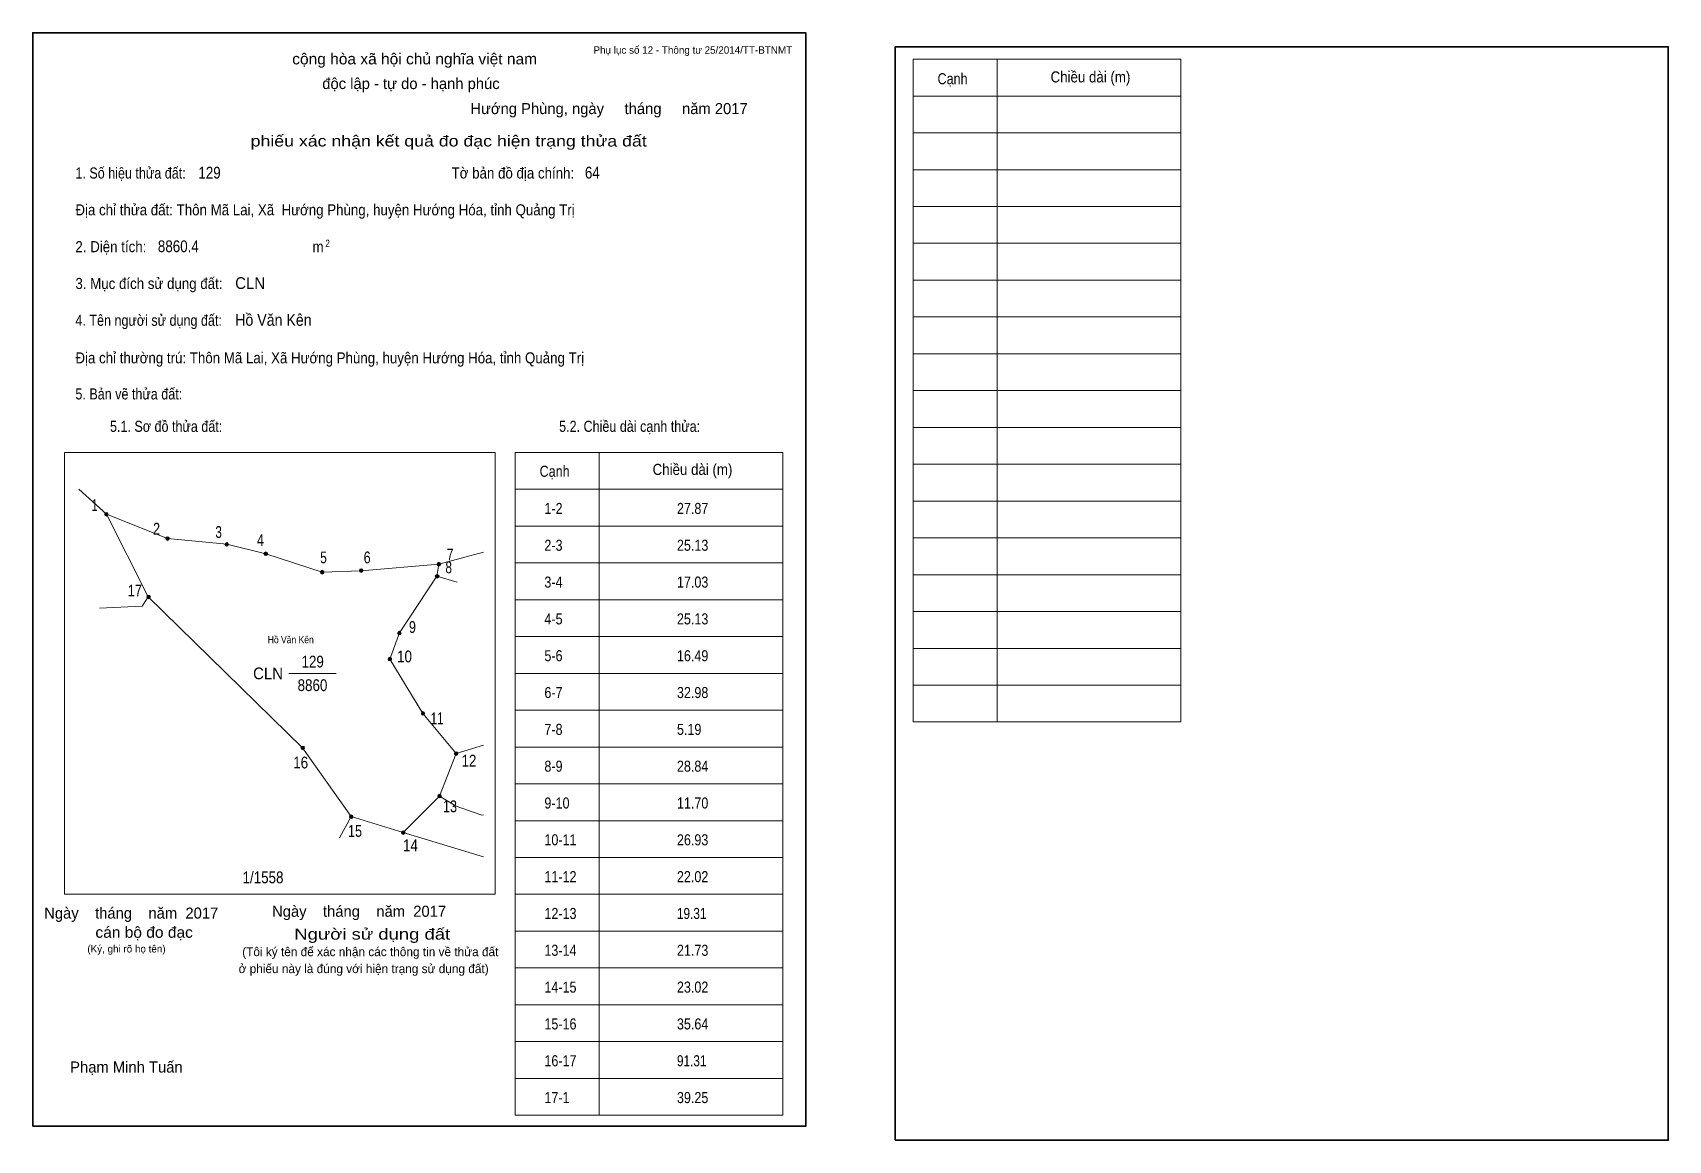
# Model space of a CAD drawing. Header units: centimetres. Extents: x 0 to 44.4, y -0.4 to 29.7.
import ezdxf
from ezdxf.enums import TextEntityAlignment as Align

# ---------------------------------------------------------------- set-up
doc = ezdxf.new("R2010")
doc.units = ezdxf.units.CM
doc.header["$LTSCALE"] = 0.12
for name, color, linetype in [('2', 7, 'Continuous'), ('30', 7, 'Continuous'), ('34', 7, 'Continuous')]:
    doc.layers.add(name, color=color, linetype=linetype)
for name, color, linetype, lineweight in [('32', 7, 'Continuous', 13), ('33', 7, 'Continuous', 13), ('6', 7, 'Continuous', 13), ('63', 7, 'Continuous', 13)]:
    doc.layers.add(name, color=color, linetype=linetype, lineweight=lineweight)

msp = doc.modelspace()

# ---------------------------------------------------------------- hatches: boundary and pattern name
at = {"layer": '32'}
for points in [[(2.0503, 16.6215, 1), (1.9503, 16.6215, 1)], [(3.7136, 15.9622, 1), (3.6136, 15.9622, 1)], [(5.3191, 15.8043, 1), (5.2191, 15.8043, 1)], [(6.3821, 15.5501, 1), (6.2821, 15.5501, 1)], [(8.9736, 15.0931, 1), (8.8736, 15.0931, 1)], [(11.0836, 15.2664, 1), (10.9836, 15.2664, 1)], [(7.9157, 15.0494, 1), (7.8157, 15.0494, 1)], [(11.0368, 14.9364, 1), (10.9368, 14.9364, 1)], [(3.1962, 14.3773, 1), (3.0962, 14.3773, 1)], [(10.0097, 13.3958, 1), (9.9097, 13.3958, 1)], [(9.7529, 12.6897, 1), (9.6529, 12.6897, 1)], [(10.6516, 11.2132, 1), (10.5516, 11.2132, 1)], [(7.3842, 10.276, 1), (7.2842, 10.276, 1)], [(11.5503, 10.1219, 1), (11.4503, 10.1219, 1)], [(11.101, 8.9664, 1), (11.001, 8.9664, 1)], [(8.7014, 8.4054, 1), (8.6014, 8.4054, 1)], [(10.1162, 7.9785, 1), (10.0162, 7.9785, 1)]]:
    msp.add_hatch(color=256, dxfattribs=at).paths.add_polyline_path(points)

# ---------------------------------------------------------------- linework, layer by layer
for centre in [(2.0003, 16.6215), (3.6636, 15.9622), (5.2691, 15.8043), (6.3321, 15.5501), (8.9236, 15.0931), (11.0336, 15.2664), (7.8657, 15.0494), (10.9868, 14.9364), (3.1462, 14.3773), (9.9597, 13.3958), (9.7029, 12.6897), (10.6016, 11.2132), (7.3342, 10.276), (11.5003, 10.1219), (11.051, 8.9664), (8.6514, 8.4054), (10.0662, 7.9785)]:
    msp.add_circle(centre, 0.05, dxfattribs=at)
at = {"layer": '33'}
msp.add_line((6.96, 12.3), (8.24, 12.3), dxfattribs=at)
at = {"layer": '6'}
for p, q in [((1.25, 17.3), (2, 16.62)), ((3.14, 14.38), (2, 16.62)), ((12.25, 15.59), (11.03, 15.27)), ((11.5, 10.12), (12.25, 10.35)), ((11.05, 8.97), (11.5, 10.12)), ((11.05, 8.97), (10.06, 7.98)), ((8.33, 7.83), (8.65, 8.41))]:
    msp.add_line(p, q, dxfattribs=at)
for points in [[(2, 16.62), (3.66, 15.96), (5.27, 15.81), (6.33, 15.55), (7.86, 15.05), (8.92, 15.09), (11.03, 15.27)], [(11.03, 15.27), (10.98, 14.94), (11.53, 14.78)], [(10.98, 14.94), (9.96, 13.4), (9.7, 12.69), (10.6, 11.21), (11.5, 10.12)], [(1.81, 14.07), (2.97, 14.13), (3.14, 14.38)], [(3.14, 14.38), (7.33, 10.28), (8.65, 8.41)], [(12.25, 8.46), (12.2, 8.45), (11.5, 8.69), (11.05, 8.97)], [(8.65, 8.41), (10.06, 7.98), (12.25, 7.32)]]:
    msp.add_lwpolyline(points, dxfattribs=at)
at = {"layer": '63'}
for p, q in [((23.92, 28.98), (31.19, 28.98)), ((23.92, 10.98), (23.92, 28.98)), ((26.2, 10.98), (26.2, 28.98)), ((31.19, 10.98), (31.19, 28.98)), ((23.92, 27.98), (31.19, 27.98)), ((23.92, 26.98), (31.19, 26.98)), ((23.92, 25.98), (31.19, 25.98)), ((23.92, 24.98), (31.19, 24.98)), ((23.92, 23.98), (31.19, 23.98)), ((23.92, 22.98), (31.19, 22.98)), ((23.92, 21.98), (31.19, 21.98)), ((23.92, 20.98), (31.19, 20.98)), ((23.92, 19.98), (31.19, 19.98)), ((23.92, 18.98), (31.19, 18.98)), ((0.86, 18.3), (12.56, 18.3)), ((0.86, 6.3), (0.86, 18.3)), ((12.56, 6.3), (12.56, 18.3)), ((13.11, 18.3), (20.38, 18.3)), ((13.11, 0.3), (13.11, 18.3)), ((15.39, 0.3), (15.39, 18.3)), ((20.38, 0.3), (20.38, 18.3)), ((23.92, 17.98), (31.19, 17.98)), ((13.11, 17.3), (20.38, 17.3)), ((23.92, 16.98), (31.19, 16.98)), ((13.11, 16.3), (20.38, 16.3)), ((23.92, 15.98), (31.19, 15.98)), ((13.11, 15.3), (20.38, 15.3)), ((23.92, 14.98), (31.19, 14.98)), ((13.11, 14.3), (20.38, 14.3)), ((23.92, 13.98), (31.19, 13.98)), ((13.11, 13.3), (20.38, 13.3)), ((23.92, 12.98), (31.19, 12.98)), ((13.11, 12.3), (20.38, 12.3)), ((23.92, 11.98), (31.19, 11.98)), ((13.11, 11.3), (20.38, 11.3)), ((23.92, 10.98), (31.19, 10.98)), ((13.11, 10.3), (20.38, 10.3)), ((13.11, 9.3), (20.38, 9.3)), ((13.11, 8.3), (20.38, 8.3)), ((13.11, 7.3), (20.38, 7.3)), ((0.86, 6.3), (12.56, 6.3)), ((13.11, 6.3), (20.38, 6.3)), ((13.11, 5.3), (20.38, 5.3)), ((13.11, 4.3), (20.38, 4.3)), ((13.11, 3.3), (20.38, 3.3)), ((13.11, 2.3), (20.38, 2.3)), ((13.11, 1.3), (20.38, 1.3)), ((13.11, 0.3), (20.38, 0.3))]:
    msp.add_line(p, q, dxfattribs=at)
at = {"layer": '63', "lineweight": 35}
for points in [[(0, 0), (0, 29.7), (21, 29.7), (21, 0)], [(23.43, -0.38), (23.43, 29.32), (44.43, 29.32), (44.43, -0.38)]]:
    msp.add_lwpolyline(points, close=True, dxfattribs=at)

# ---------------------------------------------------------------- texts
at = {"layer": '2', "width": 0.9}
msp.add_text('Hồ Văn Kên', height=0.1925, dxfattribs=at).set_placement((7.01, 13.12), align=Align.CENTER)
at = {"layer": '30'}
for s, height, width, p in [('1-2', 0.3, 0.85, (13.9, 16.63)), ('27.87', 0.3, 0.85, (17.5, 16.63)), ('2-3', 0.3, 0.85, (13.9, 15.63)), ('25.13', 0.3, 0.85, (17.5, 15.63)), ('3-4', 0.3, 0.85, (13.9, 14.63)), ('17.03', 0.3, 0.85, (17.5, 14.63)), ('4-5', 0.3, 0.85, (13.9, 13.63)), ('25.13', 0.3, 0.85, (17.5, 13.63)), ('5-6', 0.3, 0.85, (13.9, 12.63)), ('16.49', 0.3, 0.85, (17.5, 12.63)), ('6-7', 0.3, 0.85, (13.9, 11.63)), ('32.98', 0.3, 0.85, (17.5, 11.63)), ('7-8', 0.3, 0.85, (13.9, 10.63)), ('5.19', 0.3, 0.85, (17.5, 10.63)), ('8-9', 0.3, 0.85, (13.9, 9.63)), ('28.84', 0.3, 0.85, (17.5, 9.63)), ('9-10', 0.3, 0.85, (13.9, 8.63)), ('11.70', 0.3, 0.85, (17.5, 8.63)), ('10-11', 0.3, 0.85, (13.9, 7.63)), ('26.93', 0.3, 0.85, (17.5, 7.63)), ('1/1558', 0.32, 0.85, (5.7, 6.6)), ('11-12', 0.3, 0.85, (13.9, 6.63)), ('22.02', 0.3, 0.85, (17.5, 6.63)), ('12-13', 0.3, 0.85, (13.9, 5.63)), ('19.31', 0.3, 0.8, (17.5, 5.63)), ('13-14', 0.3, 0.85, (13.9, 4.63)), ('21.73', 0.3, 0.85, (17.5, 4.63)), ('14-15', 0.3, 0.85, (13.9, 3.63)), ('23.02', 0.3, 0.85, (17.5, 3.63)), ('15-16', 0.3, 0.85, (13.9, 2.63)), ('35.64', 0.3, 0.85, (17.5, 2.63)), ('16-17', 0.3, 0.85, (13.9, 1.63)), ('91.31', 0.3, 0.8, (17.5, 1.63)), ('17-1', 0.3, 0.85, (13.9, 0.63)), ('39.25', 0.3, 0.85, (17.5, 0.63))]:
    msp.add_text(s, height=height, dxfattribs=dict(at, width=width)).set_placement(p)
at = {"layer": '32'}
for s, width, p in [('1', 0.65, (1.68, 16.71)), ('2', 0.8, (3.365, 16.07)), ('3', 0.75, (5.05, 15.98)), ('4', 0.8, (6.185, 15.76)), ('5', 0.75, (7.9, 15.29)), ('6', 0.8, (9.085, 15.29)), ('7', 0.75, (11.34, 15.37)), ('8', 0.75, (11.3, 15.02)), ('17', 0.8, (2.775, 14.39)), ('9', 0.8, (10.315, 13.4)), ('10', 0.85, (10.1, 12.6)), ('11', 0.75, (10.985, 10.92)), ('16', 0.85, (7.28, 9.72)), ('12', 0.85, (11.85, 9.77)), ('13', 0.8, (11.335, 8.53)), ('15', 0.8, (8.755, 7.86)), ('14', 0.85, (10.26, 7.47))]:
    msp.add_text(s, height=0.32, dxfattribs=dict(at, width=width)).set_placement(p, align=Align.CENTER)
at = {"layer": '33', "width": 0.95}
msp.add_text('CLN', height=0.32, dxfattribs=at).set_placement((6.8, 12.14), align=Align.RIGHT)
at = {"layer": '33', "width": 0.85}
for s, p in [('129', (7.605, 12.46)), ('8860', (7.6, 11.82))]:
    msp.add_text(s, height=0.32, dxfattribs=at).set_placement(p, align=Align.CENTER)
at = {"layer": '34'}
for s, width, p in [('129', 0.85, (4.5, 25.74)), ('64', 0.85, (15, 25.74)), ('8860.4', 0.85, (3.4, 23.74)), ('CLN', 0.95, (5.5, 22.74)), ('Hồ Văn Kên', 0.9, (5.5, 21.74))]:
    msp.add_text(s, height=0.32, dxfattribs=dict(at, width=width)).set_placement(p)
at = {"layer": '63'}
for s, height, p in [('Phụ lục số 12 - Thông tư 25/2014/TT-BTNMT', 0.2, (20.63, 29.13)), ('Ngày    tháng    năm  2017', 0.3, (5.04, 5.64)), ('Ngày    tháng    năm  2017', 0.3, (11.23, 5.69)), ('(Ký, ghi rõ họ tên)', 0.2, (3.61, 4.72))]:
    msp.add_text(s, height=height, dxfattribs=at).set_placement(p, align=Align.RIGHT)
at = {"layer": '63', "width": 1.05}
msp.add_text('cộng hòa xã hội chủ nghĩa việt nam', height=0.3, dxfattribs=at).set_placement((10.375, 28.84), align=Align.CENTER)
at = {"layer": '63'}
for s, height, p in [('độc lập - tự do - hạnh phúc', 0.3, (10.275, 28.17)), ('Hướng Phùng, ngày     tháng     năm 2017', 0.3, (15.655, 27.49)), ('(Tôi ký tên để xác nhận các thông tin về thửa đất ', 0.24, (9.215, 4.62)), ('ở phiếu này là đúng với hiện trạng sử dụng đất)', 0.24, (8.99, 4.16)), ('Phạm Minh Tuấn', 0.3, (2.545, 1.46))]:
    msp.add_text(s, height=height, dxfattribs=at).set_placement(p, align=Align.CENTER)
for s, height, width, p in [('Cạnh', 0.3, 0.85, (24.58, 28.3)), ('Chiều dài (m)', 0.3, 0.9, (27.65, 28.35)), ('1. Số hiệu thửa đất:', 0.3, 0.85, (1.16, 25.74)), ('Tờ bản đồ địa chính:', 0.3, 0.9, (11.38, 25.74)), ('Địa chỉ thửa đất: Thôn Mã Lai, Xã  Hướng Phùng, huyện Hướng Hóa, tỉnh Quảng Trị', 0.3, 0.9, (1.16, 24.74)), ('2. Diện tích:', 0.3, 0.9, (1.16, 23.74)), ('2', 0.2, 0.8, (7.95, 23.88)), ('m', 0.3, 0.9, (7.6, 23.74)), ('3. Mục đích sử dụng đất:', 0.3, 0.9, (1.16, 22.74)), ('4. Tên người sử dụng đất:', 0.3, 0.85, (1.16, 21.74)), ('Địa chỉ thường trú: Thôn Mã Lai, Xã Hướng Phùng, huyện Hướng Hóa, tỉnh Quảng Trị', 0.3, 0.9, (1.16, 20.72)), ('5. Bản vẽ thửa đất:', 0.3, 0.85, (1.16, 19.74)), ('5.1. Sơ đồ thửa đất:', 0.3, 0.85, (2.1, 18.86)), ('5.2. Chiều dài cạnh thửa:', 0.3, 0.85, (14.3, 18.86)), ('Cạnh', 0.3, 0.85, (13.77, 17.64)), ('Chiều dài (m)', 0.3, 0.9, (16.84, 17.69))]:
    msp.add_text(s, height=height, dxfattribs=dict(at, width=width)).set_placement(p)
for s, width, p in [('phiếu xác nhận kết quả đo đạc hiện trạng thửa đất', 1.2, (16.68, 26.61)), ('cán bộ đo đạc', 1.05, (4.35, 5.12)), ('Người sử dụng đất', 1.25, (11.34, 5.07))]:
    msp.add_text(s, height=0.3, dxfattribs=dict(at, width=width)).set_placement(p, align=Align.RIGHT)

doc.saveas('drawing.dxf')
